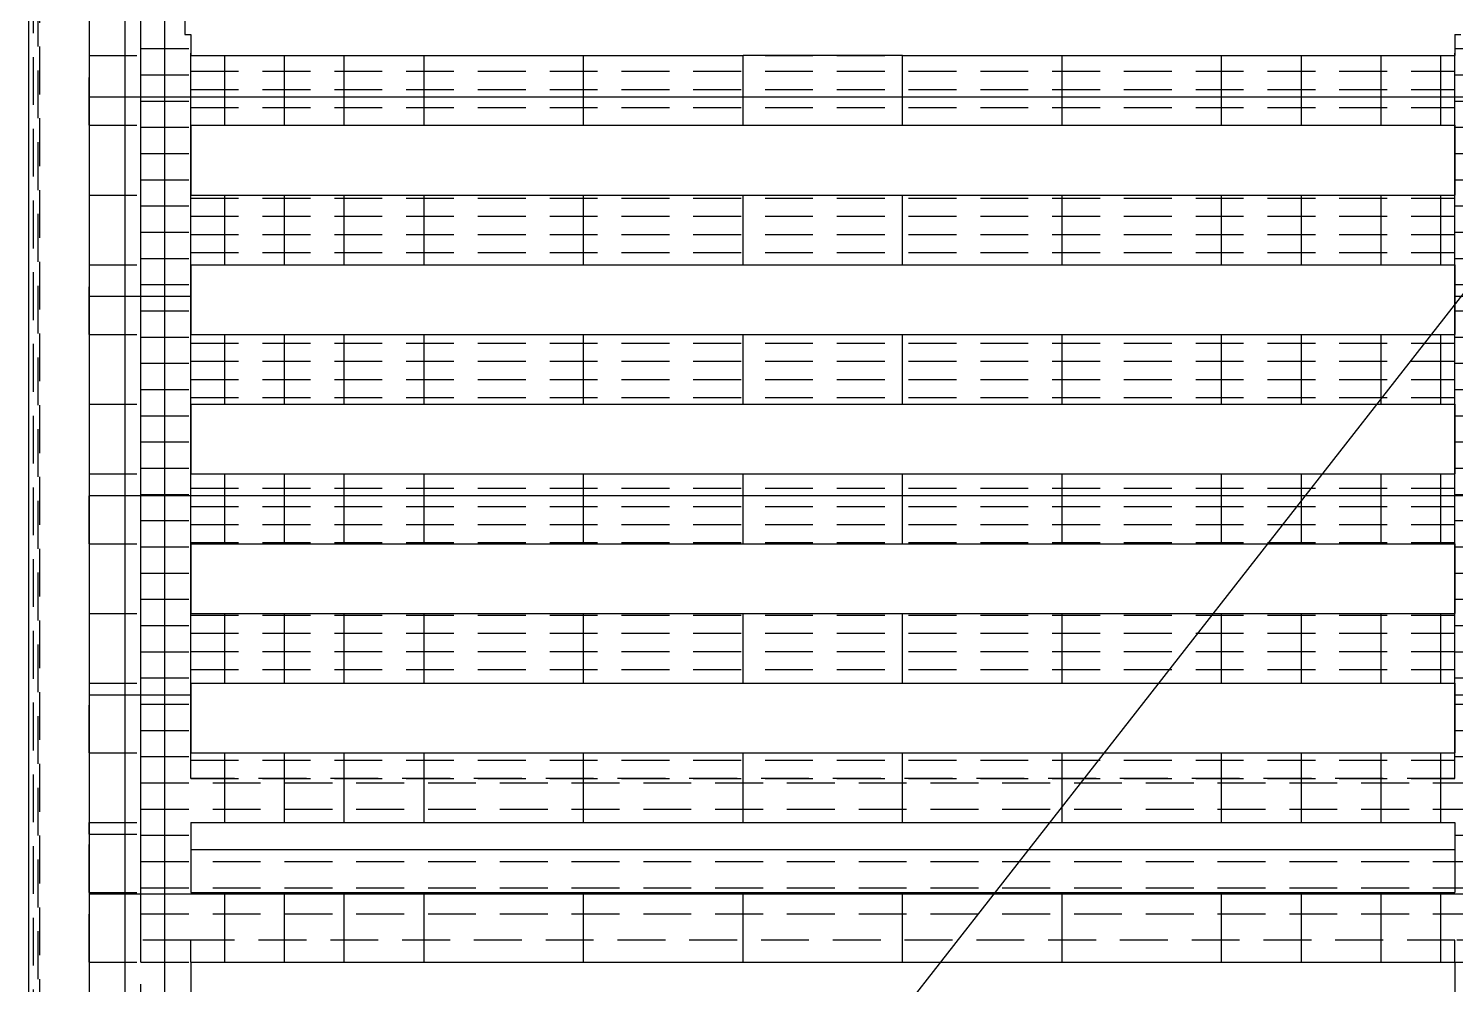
# Model space of a CAD drawing. Header units: millimetres. Extents: x 5 to 601, y 5 to 415.
# Drawn here: x 65.9 to 137.5, y 243.9 to 291.8 of the extents above; entities that cross this region are included whole.
import ezdxf

# ---------------------------------------------------------------- set-up
doc = ezdxf.new("R2010")
doc.units = ezdxf.units.MM
doc.linetypes.add('HIDDEN', pattern=[3.6, 2.4, -1.2])
for name, color, linetype in [('DIM', 3, 'CONTINUOUS'), ('HIDDEN', 8, 'HIDDEN'), ('VISIBLE', 7, 'CONTINUOUS')]:
    doc.layers.add(name, color=color, linetype=linetype)

msp = doc.modelspace()

# ---------------------------------------------------------------- linework, layer by layer
at = {"layer": 'DIM'}
msp.add_line((107.599984, 239.773032), (169.815296, 319.405), dxfattribs=at)
at = {"layer": 'HIDDEN'}
for p, q in [((66.141, 301.205), (66.141, 218.605)), ((66.379, 300.531), (66.379, 219.279)), ((66.482813, 223.731), (66.482813, 299.97791)), ((71.553, 290.481), (71.553, 293.981)), ((71.553, 290.829), (71.553, 292.145)), ((73.753, 292.145), (73.753, 291.531)), ((74.053, 291.531), (74.053, 290.829)), ((137.453, 291.531), (137.453, 290.829)), ((71.553, 289.513), (71.553, 290.829)), ((71.553, 290.829), (74.053, 290.829)), ((74.053, 290.829), (74.053, 290.605)), ((74.053, 290.481), (74.053, 290.605)), ((74.053, 290.605), (74.053, 290.481)), ((137.453, 290.829), (137.453, 290.605)), ((137.453, 290.829), (139.953, 290.829)), ((137.453, 290.481), (137.453, 290.605)), ((137.453, 290.605), (137.453, 290.481)), ((68.953, 290.481), (68.953, 286.981)), ((68.953, 286.981), (68.953, 290.481)), ((68.953, 290.481), (71.553, 290.481)), ((71.553, 286.981), (71.553, 290.481)), ((74.053, 290.481), (137.453, 290.481)), ((74.053, 289.695), (74.053, 290.481)), ((74.053, 289.513), (74.053, 290.481)), ((137.453, 289.513), (137.453, 290.481)), ((137.453, 289.695), (137.453, 290.481)), ((71.553, 288.197), (71.553, 289.513)), ((71.553, 289.513), (74.053, 289.513)), ((74.053, 289.695), (137.453, 289.695)), ((74.053, 288.785), (74.053, 289.695)), ((74.053, 288.197), (74.053, 289.513)), ((137.453, 288.785), (137.453, 289.695)), ((137.453, 289.513), (139.953, 289.513)), ((137.453, 288.197), (137.453, 289.513)), ((74.053, 287.875), (74.053, 288.785)), ((74.053, 288.785), (137.453, 288.785)), ((137.453, 287.875), (137.453, 288.785)), ((71.553, 286.881), (71.553, 288.197)), ((71.553, 288.197), (74.053, 288.197)), ((74.053, 286.981), (74.053, 288.197)), ((74.053, 286.981), (74.053, 287.875)), ((74.053, 287.875), (137.453, 287.875)), ((137.453, 288.197), (139.953, 288.197)), ((137.453, 286.981), (137.453, 288.197)), ((137.453, 286.981), (137.453, 287.875)), ((68.953, 286.981), (71.553, 286.981)), ((71.553, 283.481), (71.553, 286.981)), ((74.053, 286.965), (74.053, 286.981)), ((74.053, 286.981), (137.453, 286.981)), ((74.053, 286.981), (74.053, 286.881)), ((137.453, 286.965), (137.453, 286.981)), ((137.453, 286.981), (137.453, 286.881)), ((71.553, 285.565), (71.553, 286.881)), ((71.553, 286.881), (74.053, 286.881)), ((74.053, 286.055), (74.053, 286.965)), ((74.053, 286.881), (74.053, 285.565)), ((137.453, 286.055), (137.453, 286.965)), ((137.453, 286.881), (139.953, 286.881)), ((137.453, 286.881), (137.453, 285.565)), ((71.553, 284.249), (71.553, 285.565)), ((71.553, 285.565), (74.053, 285.565)), ((74.053, 285.145), (74.053, 286.055)), ((74.053, 285.565), (74.053, 284.249)), ((137.453, 285.145), (137.453, 286.055)), ((137.453, 285.565), (139.953, 285.565)), ((137.453, 285.565), (137.453, 284.249)), ((74.053, 284.235), (74.053, 285.145)), ((137.453, 284.235), (137.453, 285.145)), ((71.553, 282.933), (71.553, 284.249)), ((71.553, 284.249), (74.053, 284.249)), ((74.053, 284.249), (74.053, 283.481)), ((74.053, 283.481), (74.053, 284.235)), ((137.453, 284.249), (139.953, 284.249)), ((137.453, 284.249), (137.453, 283.481)), ((137.453, 283.481), (137.453, 284.235)), ((68.953, 283.481), (71.553, 283.481)), ((71.553, 279.981), (71.553, 283.481)), ((74.053, 283.481), (137.453, 283.481)), ((74.053, 283.325), (74.053, 283.481)), ((74.053, 282.933), (74.053, 283.481)), ((137.453, 282.933), (137.453, 283.481)), ((137.453, 283.325), (137.453, 283.481)), ((71.553, 281.617), (71.553, 282.933)), ((71.553, 282.933), (74.053, 282.933)), ((74.053, 283.325), (137.453, 283.325)), ((74.053, 282.415), (74.053, 283.325)), ((74.053, 281.617), (74.053, 282.933)), ((137.453, 282.415), (137.453, 283.325)), ((137.453, 282.933), (139.953, 282.933)), ((137.453, 281.617), (137.453, 282.933)), ((74.053, 281.505), (74.053, 282.415)), ((74.053, 282.415), (137.453, 282.415)), ((137.453, 281.505), (137.453, 282.415)), ((71.553, 280.301), (71.553, 281.617)), ((71.553, 281.617), (74.053, 281.617)), ((74.053, 280.301), (74.053, 281.617)), ((74.053, 280.595), (74.053, 281.505)), ((74.053, 281.505), (137.453, 281.505)), ((137.453, 281.617), (139.953, 281.617)), ((137.453, 280.301), (137.453, 281.617)), ((137.453, 280.595), (137.453, 281.505)), ((74.053, 279.981), (74.053, 280.595)), ((74.053, 280.595), (137.453, 280.595)), ((137.453, 279.981), (137.453, 280.595)), ((68.953, 279.981), (68.953, 276.481)), ((68.953, 276.481), (68.953, 279.981)), ((68.953, 279.981), (71.553, 279.981)), ((71.553, 278.985), (71.553, 280.301)), ((71.553, 280.301), (74.053, 280.301)), ((71.553, 276.481), (71.553, 279.981)), ((74.053, 279.981), (74.053, 280.301)), ((74.053, 279.685), (74.053, 279.981)), ((74.053, 279.981), (137.453, 279.981)), ((74.053, 279.981), (74.053, 278.985)), ((137.453, 280.301), (139.953, 280.301)), ((137.453, 279.981), (137.453, 280.301)), ((137.453, 279.685), (137.453, 279.981)), ((137.453, 279.981), (137.453, 278.985)), ((74.053, 278.775), (74.053, 279.685)), ((137.453, 278.775), (137.453, 279.685)), ((71.553, 277.669), (71.553, 278.985)), ((71.553, 278.985), (74.053, 278.985)), ((74.053, 278.985), (74.053, 277.669)), ((74.053, 277.865), (74.053, 278.775)), ((137.453, 278.985), (139.953, 278.985)), ((137.453, 278.985), (137.453, 277.669)), ((137.453, 277.865), (137.453, 278.775)), ((74.053, 276.955), (74.053, 277.865)), ((137.453, 276.955), (137.453, 277.865)), ((71.553, 276.353), (71.553, 277.669)), ((71.553, 277.669), (74.053, 277.669)), ((74.053, 277.669), (74.053, 276.481)), ((137.453, 277.669), (139.953, 277.669)), ((137.453, 277.669), (137.453, 276.481)), ((68.953, 276.481), (71.553, 276.481)), ((71.553, 272.981), (71.553, 276.481)), ((71.553, 275.037), (71.553, 276.353)), ((71.553, 276.353), (74.053, 276.353)), ((74.053, 276.481), (74.053, 276.955)), ((74.053, 276.481), (137.453, 276.481)), ((74.053, 276.045), (74.053, 276.481)), ((74.053, 276.353), (74.053, 276.481)), ((74.053, 275.037), (74.053, 276.353)), ((137.453, 276.481), (137.453, 276.955)), ((137.453, 276.353), (137.453, 276.481)), ((137.453, 276.045), (137.453, 276.481)), ((137.453, 276.353), (139.953, 276.353)), ((137.453, 275.037), (137.453, 276.353)), ((74.053, 276.045), (137.453, 276.045)), ((74.053, 275.135), (74.053, 276.045)), ((137.453, 275.135), (137.453, 276.045)), ((71.553, 273.721), (71.553, 275.037)), ((71.553, 275.037), (74.053, 275.037)), ((74.053, 274.225), (74.053, 275.135)), ((74.053, 275.135), (137.453, 275.135)), ((74.053, 273.721), (74.053, 275.037)), ((137.453, 274.225), (137.453, 275.135)), ((137.453, 275.037), (139.953, 275.037)), ((137.453, 273.721), (137.453, 275.037)), ((74.053, 273.315), (74.053, 274.225)), ((74.053, 274.225), (137.453, 274.225)), ((137.453, 273.315), (137.453, 274.225)), ((71.553, 272.405), (71.553, 273.721)), ((71.553, 273.721), (74.053, 273.721)), ((74.053, 272.981), (74.053, 273.721)), ((137.453, 273.721), (139.953, 273.721)), ((137.453, 272.981), (137.453, 273.721)), ((68.953, 272.981), (71.553, 272.981)), ((71.553, 269.481), (71.553, 272.981)), ((74.053, 272.981), (74.053, 273.315)), ((74.053, 273.315), (137.453, 273.315)), ((74.053, 272.405), (74.053, 272.981)), ((74.053, 272.981), (137.453, 272.981)), ((74.053, 272.981), (74.053, 272.405)), ((137.453, 272.981), (137.453, 273.315)), ((137.453, 272.405), (137.453, 272.981)), ((137.453, 272.981), (137.453, 272.405)), ((71.553, 271.089), (71.553, 272.405)), ((71.553, 272.405), (74.053, 272.405)), ((74.053, 271.495), (74.053, 272.405)), ((74.053, 272.405), (74.053, 271.089)), ((137.453, 271.495), (137.453, 272.405)), ((137.453, 272.405), (139.953, 272.405)), ((137.453, 272.405), (137.453, 271.089)), ((74.053, 270.585), (74.053, 271.495)), ((137.453, 270.585), (137.453, 271.495)), ((71.553, 269.773), (71.553, 271.089)), ((71.553, 271.089), (74.053, 271.089)), ((74.053, 271.089), (74.053, 269.773)), ((74.053, 269.675), (74.053, 270.585)), ((137.453, 271.089), (139.953, 271.089)), ((137.453, 271.089), (137.453, 269.773)), ((137.453, 269.675), (137.453, 270.585)), ((68.953, 269.481), (68.953, 265.981)), ((68.953, 265.981), (68.953, 269.481)), ((68.953, 269.481), (71.553, 269.481)), ((71.553, 268.457), (71.553, 269.773)), ((71.553, 269.773), (74.053, 269.773)), ((71.553, 265.981), (71.553, 269.481)), ((74.053, 269.773), (74.053, 269.481)), ((74.053, 269.481), (74.053, 269.675)), ((74.053, 269.481), (137.453, 269.481)), ((74.053, 268.765), (74.053, 269.481)), ((74.053, 268.457), (74.053, 269.481)), ((137.453, 269.773), (139.953, 269.773)), ((137.453, 269.773), (137.453, 269.481)), ((137.453, 269.481), (137.453, 269.675)), ((137.453, 268.457), (137.453, 269.481)), ((137.453, 268.765), (137.453, 269.481)), ((71.553, 267.141), (71.553, 268.457)), ((71.553, 268.457), (74.053, 268.457)), ((74.053, 268.765), (137.453, 268.765)), ((74.053, 267.855), (74.053, 268.765)), ((74.053, 267.141), (74.053, 268.457)), ((137.453, 267.855), (137.453, 268.765)), ((137.453, 268.457), (139.953, 268.457)), ((137.453, 267.141), (137.453, 268.457)), ((74.053, 266.945), (74.053, 267.855)), ((74.053, 267.855), (137.453, 267.855)), ((137.453, 266.945), (137.453, 267.855)), ((71.553, 265.825), (71.553, 267.141)), ((71.553, 267.141), (74.053, 267.141)), ((74.053, 265.981), (74.053, 267.141)), ((74.053, 266.035), (74.053, 266.945)), ((74.053, 266.945), (137.453, 266.945)), ((137.453, 267.141), (139.953, 267.141)), ((137.453, 265.981), (137.453, 267.141)), ((137.453, 266.035), (137.453, 266.945)), ((68.953, 265.981), (71.553, 265.981)), ((71.553, 262.481), (71.553, 265.981)), ((71.553, 264.509), (71.553, 265.825)), ((71.553, 265.825), (74.053, 265.825)), ((74.053, 265.981), (74.053, 266.035)), ((74.053, 266.035), (137.453, 266.035)), ((74.053, 265.125), (74.053, 265.981)), ((74.053, 265.981), (137.453, 265.981)), ((74.053, 265.981), (74.053, 265.825)), ((74.053, 265.825), (74.053, 264.509)), ((137.453, 265.981), (137.453, 266.035)), ((137.453, 265.125), (137.453, 265.981)), ((137.453, 265.981), (137.453, 265.825)), ((137.453, 265.825), (139.953, 265.825)), ((137.453, 265.825), (137.453, 264.509)), ((74.053, 264.215), (74.053, 265.125)), ((137.453, 264.215), (137.453, 265.125)), ((71.553, 263.193), (71.553, 264.509)), ((71.553, 264.509), (74.053, 264.509)), ((74.053, 264.509), (74.053, 263.193)), ((74.053, 263.305), (74.053, 264.215)), ((137.453, 264.509), (139.953, 264.509)), ((137.453, 264.509), (137.453, 263.193)), ((137.453, 263.305), (137.453, 264.215)), ((71.553, 261.877), (71.553, 263.193)), ((71.553, 263.193), (74.053, 263.193)), ((74.053, 262.481), (74.053, 263.305)), ((74.053, 263.193), (74.053, 262.481)), ((137.453, 262.481), (137.453, 263.305)), ((137.453, 263.193), (139.953, 263.193)), ((137.453, 263.193), (137.453, 262.481)), ((68.953, 262.481), (71.553, 262.481)), ((71.553, 258.981), (71.553, 262.481)), ((74.053, 262.481), (137.453, 262.481)), ((74.053, 262.395), (74.053, 262.481)), ((74.053, 261.877), (74.053, 262.481)), ((74.053, 262.395), (137.453, 262.395)), ((74.053, 261.485), (74.053, 262.395)), ((137.453, 261.877), (137.453, 262.481)), ((137.453, 262.395), (137.453, 262.481)), ((137.453, 261.485), (137.453, 262.395)), ((71.553, 260.561), (71.553, 261.877)), ((71.553, 261.877), (74.053, 261.877)), ((74.053, 260.561), (74.053, 261.877)), ((74.053, 260.575), (74.053, 261.485)), ((74.053, 261.485), (137.453, 261.485)), ((137.453, 261.877), (139.953, 261.877)), ((137.453, 260.561), (137.453, 261.877)), ((137.453, 260.575), (137.453, 261.485)), ((71.553, 259.245), (71.553, 260.561)), ((71.553, 260.561), (74.053, 260.561)), ((74.053, 259.665), (74.053, 260.575)), ((74.053, 260.575), (137.453, 260.575)), ((74.053, 259.245), (74.053, 260.561)), ((137.453, 259.665), (137.453, 260.575)), ((137.453, 260.561), (139.953, 260.561)), ((137.453, 259.245), (137.453, 260.561)), ((71.553, 257.929), (71.553, 259.245)), ((71.553, 259.245), (74.053, 259.245)), ((74.053, 258.981), (74.053, 259.665)), ((74.053, 259.665), (137.453, 259.665)), ((74.053, 258.981), (74.053, 259.245)), ((137.453, 258.981), (137.453, 259.665)), ((137.453, 259.245), (139.953, 259.245)), ((137.453, 258.981), (137.453, 259.245)), ((68.953, 258.981), (68.953, 255.481)), ((68.953, 255.481), (68.953, 258.981)), ((68.953, 258.981), (71.553, 258.981)), ((71.553, 255.481), (71.553, 258.981)), ((74.053, 258.755), (74.053, 258.981)), ((74.053, 258.981), (137.453, 258.981)), ((74.053, 258.981), (74.053, 257.929)), ((74.053, 257.845), (74.053, 258.755)), ((137.453, 258.755), (137.453, 258.981)), ((137.453, 258.981), (137.453, 257.929)), ((137.453, 257.845), (137.453, 258.755)), ((71.553, 256.613), (71.553, 257.929)), ((71.553, 257.929), (74.053, 257.929)), ((74.053, 257.929), (74.053, 256.613)), ((74.053, 256.935), (74.053, 257.845)), ((137.453, 257.929), (139.953, 257.929)), ((137.453, 257.929), (137.453, 256.613)), ((137.453, 256.935), (137.453, 257.845)), ((74.053, 256.025), (74.053, 256.935)), ((137.453, 256.025), (137.453, 256.935)), ((71.553, 255.297), (71.553, 256.613)), ((71.553, 256.613), (74.053, 256.613)), ((74.053, 256.613), (74.053, 255.481)), ((137.453, 256.613), (139.953, 256.613)), ((137.453, 256.613), (137.453, 255.481)), ((74.053, 255.481), (74.053, 256.025)), ((137.453, 255.481), (137.453, 256.025)), ((68.953, 255.481), (71.553, 255.481)), ((71.553, 251.981), (71.553, 255.481)), ((71.553, 253.981), (71.553, 255.297)), ((71.553, 255.297), (74.053, 255.297)), ((74.053, 255.481), (137.453, 255.481)), ((74.053, 255.115), (74.053, 255.481)), ((74.053, 255.297), (74.053, 255.481)), ((74.053, 254.205), (74.053, 255.297)), ((74.053, 255.115), (137.453, 255.115)), ((74.053, 254.205), (74.053, 255.115)), ((137.453, 255.297), (137.453, 255.481)), ((137.453, 255.115), (137.453, 255.481)), ((137.453, 255.297), (139.953, 255.297)), ((137.453, 254.205), (137.453, 255.297)), ((137.453, 254.205), (137.453, 255.115)), ((137.453, 254.205), (74.053, 254.205)), ((74.053, 254.205), (137.453, 254.205)), ((71.553, 252.665), (71.553, 253.981)), ((71.553, 253.981), (139.953, 253.981)), ((71.553, 251.349), (71.553, 252.665)), ((71.553, 252.665), (139.953, 252.665)), ((68.953, 251.981), (68.953, 251.405)), ((68.953, 251.405), (68.953, 251.981)), ((68.953, 251.981), (71.553, 251.981)), ((71.553, 251.405), (71.553, 251.981)), ((74.053, 251.981), (74.053, 251.349)), ((74.053, 251.981), (137.453, 251.981)), ((137.453, 251.981), (137.453, 251.349)), ((68.953, 251.405), (68.953, 248.481)), ((68.953, 248.481), (68.953, 251.405)), ((68.953, 251.405), (71.553, 251.405)), ((71.553, 248.481), (71.553, 251.405)), ((71.553, 250.033), (71.553, 251.349)), ((71.553, 251.349), (74.053, 251.349)), ((74.053, 251.349), (74.053, 250.621766)), ((137.453, 251.349), (137.453, 250.621766)), ((137.453, 251.349), (139.953, 251.349)), ((74.053, 250.621766), (74.053, 248.481)), ((137.453, 250.621766), (137.453, 248.481)), ((71.553, 248.717), (71.553, 250.033)), ((71.553, 250.033), (139.953, 250.033)), ((68.953, 248.481), (68.953, 244.981)), ((68.953, 244.981), (68.953, 248.481)), ((68.953, 248.481), (71.553, 248.481)), ((71.553, 247.401), (71.553, 248.717)), ((71.553, 248.717), (139.953, 248.717)), ((71.553, 246.086689), (71.553, 248.481)), ((74.053, 248.481), (85.753, 248.481)), ((93.753, 248.481), (117.753, 248.481)), ((125.753, 248.481), (137.453, 248.481)), ((71.553, 246.086689), (71.553, 247.401)), ((71.553, 247.401), (139.953, 247.401)), ((71.553, 244.981), (71.553, 246.086689)), ((74.053, 246.086689), (71.553, 246.086689)), ((74.053, 244.981), (74.053, 246.086689)), ((137.453, 246.086689), (74.053, 246.086689)), ((137.453, 244.981), (137.453, 246.086689)), ((139.953, 246.086689), (137.453, 246.086689)), ((68.953, 244.981), (71.553, 244.981)), ((71.553, 241.481), (71.553, 244.981)), ((71.553, 244.981), (74.053, 244.981)), ((74.053, 244.981), (137.453, 244.981)), ((74.053, 244.981), (137.453, 244.981)), ((137.453, 244.981), (139.953, 244.981))]:
    msp.add_line(p, q, dxfattribs=at)
at = {"layer": 'VISIBLE'}
for p, q in [((65.915, 301.405), (65.915, 218.405)), ((70.753, 288.405), (70.753, 294.405)), ((72.753, 288.405), (72.753, 294.405)), ((73.753, 294.405), (73.753, 291.531)), ((68.953, 293.981), (68.953, 290.481)), ((73.753, 291.531), (74.053, 291.531)), ((74.053, 291.531), (74.053, 290.481)), ((137.453, 291.531), (137.753, 291.531)), ((137.453, 291.531), (137.453, 290.481)), ((68.953, 290.481), (68.953, 288.405)), ((74.053, 290.481), (75.753, 290.481)), ((75.753, 288.405), (75.753, 290.481)), ((75.753, 290.481), (78.753, 290.481)), ((78.753, 288.405), (78.753, 290.481)), ((78.753, 290.481), (81.753, 290.481)), ((81.753, 290.481), (85.753, 290.481)), ((81.753, 288.405), (81.753, 290.481)), ((85.753, 290.481), (93.753, 290.481)), ((85.753, 288.405), (85.753, 290.481)), ((93.753, 290.481), (101.753, 290.481)), ((93.753, 288.405), (93.753, 290.481)), ((109.753, 290.481), (101.753, 290.481)), ((101.753, 288.405), (101.753, 290.481)), ((109.753, 290.481), (117.753, 290.481)), ((109.753, 288.405), (109.753, 290.481)), ((117.753, 290.481), (125.753, 290.481)), ((117.753, 288.405), (117.753, 290.481)), ((125.753, 290.481), (129.753, 290.481)), ((125.753, 288.405), (125.753, 290.481)), ((129.753, 290.481), (133.753, 290.481)), ((129.753, 288.405), (129.753, 290.481)), ((133.753, 290.481), (136.753, 290.481)), ((133.753, 288.405), (133.753, 290.481)), ((136.753, 290.481), (137.453, 290.481)), ((136.753, 288.405), (136.753, 290.481)), ((68.953, 288.405), (68.953, 286.981)), ((68.953, 288.405), (70.753, 288.405)), ((70.753, 278.405), (70.753, 288.405)), ((70.753, 288.405), (72.753, 288.405)), ((72.753, 278.405), (72.753, 288.405)), ((72.753, 288.405), (75.753, 288.405)), ((75.753, 286.981), (75.753, 288.405)), ((75.753, 288.405), (78.753, 288.405)), ((78.753, 286.981), (78.753, 288.405)), ((78.753, 288.405), (81.753, 288.405)), ((81.753, 288.405), (85.753, 288.405)), ((81.753, 286.981), (81.753, 288.405)), ((85.753, 288.405), (93.753, 288.405)), ((85.753, 286.981), (85.753, 288.405)), ((93.753, 288.405), (101.753, 288.405)), ((93.753, 286.981), (93.753, 288.405)), ((101.753, 288.405), (109.753, 288.405)), ((101.753, 286.981), (101.753, 288.405)), ((109.753, 288.405), (117.753, 288.405)), ((109.753, 286.981), (109.753, 288.405)), ((117.753, 288.405), (125.753, 288.405)), ((117.753, 286.981), (117.753, 288.405)), ((125.753, 288.405), (129.753, 288.405)), ((125.753, 286.981), (125.753, 288.405)), ((129.753, 288.405), (133.753, 288.405)), ((129.753, 286.981), (129.753, 288.405)), ((133.753, 288.405), (136.753, 288.405)), ((133.753, 286.981), (133.753, 288.405)), ((136.753, 288.405), (139.753, 288.405)), ((136.753, 286.981), (136.753, 288.405)), ((68.953, 286.981), (68.953, 283.481)), ((74.053, 286.981), (74.053, 283.481)), ((74.053, 286.981), (75.753, 286.981)), ((75.753, 286.981), (78.753, 286.981)), ((78.753, 286.981), (81.753, 286.981)), ((81.753, 286.981), (85.753, 286.981)), ((85.753, 286.981), (93.753, 286.981)), ((93.753, 286.981), (101.753, 286.981)), ((101.753, 286.981), (109.753, 286.981)), ((109.753, 286.981), (117.753, 286.981)), ((117.753, 286.981), (125.753, 286.981)), ((125.753, 286.981), (129.753, 286.981)), ((129.753, 286.981), (133.753, 286.981)), ((133.753, 286.981), (136.753, 286.981)), ((136.753, 286.981), (137.453, 286.981)), ((137.453, 286.981), (137.453, 283.481)), ((68.953, 283.481), (68.953, 279.981)), ((74.053, 283.481), (75.753, 283.481)), ((75.753, 279.981), (75.753, 283.481)), ((75.753, 283.481), (78.753, 283.481)), ((78.753, 279.981), (78.753, 283.481)), ((78.753, 283.481), (81.753, 283.481)), ((81.753, 283.481), (85.753, 283.481)), ((81.753, 279.981), (81.753, 283.481)), ((85.753, 283.481), (93.753, 283.481)), ((85.753, 279.981), (85.753, 283.481)), ((93.753, 283.481), (101.753, 283.481)), ((93.753, 279.981), (93.753, 283.481)), ((101.753, 283.481), (109.753, 283.481)), ((101.753, 279.981), (101.753, 283.481)), ((109.753, 283.481), (117.753, 283.481)), ((109.753, 279.981), (109.753, 283.481)), ((117.753, 283.481), (125.753, 283.481)), ((117.753, 279.981), (117.753, 283.481)), ((125.753, 283.481), (129.753, 283.481)), ((125.753, 279.981), (125.753, 283.481)), ((129.753, 283.481), (133.753, 283.481)), ((129.753, 279.981), (129.753, 283.481)), ((133.753, 283.481), (136.753, 283.481)), ((133.753, 279.981), (133.753, 283.481)), ((136.753, 283.481), (137.453, 283.481)), ((136.753, 279.981), (136.753, 283.481)), ((68.953, 279.981), (68.953, 278.405)), ((74.053, 279.981), (74.053, 278.405)), ((74.053, 279.981), (75.753, 279.981)), ((75.753, 279.981), (78.753, 279.981)), ((78.753, 279.981), (81.753, 279.981)), ((81.753, 279.981), (85.753, 279.981)), ((85.753, 279.981), (93.753, 279.981)), ((93.753, 279.981), (101.753, 279.981)), ((101.753, 279.981), (109.753, 279.981)), ((109.753, 279.981), (117.753, 279.981)), ((117.753, 279.981), (125.753, 279.981)), ((125.753, 279.981), (129.753, 279.981)), ((129.753, 279.981), (133.753, 279.981)), ((133.753, 279.981), (136.753, 279.981)), ((136.753, 279.981), (137.453, 279.981)), ((137.453, 279.981), (137.453, 278.405)), ((68.953, 278.405), (68.953, 276.481)), ((68.953, 278.405), (70.753, 278.405)), ((70.753, 268.405), (70.753, 278.405)), ((70.753, 278.405), (72.753, 278.405)), ((72.753, 268.405), (72.753, 278.405)), ((72.753, 278.405), (74.053, 278.405)), ((74.053, 278.405), (74.053, 276.481)), ((137.453, 278.405), (139.753, 278.405)), ((137.453, 278.405), (137.453, 276.481)), ((68.953, 276.481), (68.953, 272.981)), ((74.053, 276.481), (75.753, 276.481)), ((75.753, 272.981), (75.753, 276.481)), ((75.753, 276.481), (78.753, 276.481)), ((78.753, 272.981), (78.753, 276.481)), ((78.753, 276.481), (81.753, 276.481)), ((81.753, 276.481), (85.753, 276.481)), ((81.753, 272.981), (81.753, 276.481)), ((85.753, 276.481), (93.753, 276.481)), ((85.753, 272.981), (85.753, 276.481)), ((93.753, 276.481), (101.753, 276.481)), ((93.753, 272.981), (93.753, 276.481)), ((101.753, 276.481), (109.753, 276.481)), ((101.753, 272.981), (101.753, 276.481)), ((109.753, 276.481), (117.753, 276.481)), ((109.753, 272.981), (109.753, 276.481)), ((117.753, 276.481), (125.753, 276.481)), ((117.753, 272.981), (117.753, 276.481)), ((125.753, 276.481), (129.753, 276.481)), ((125.753, 272.981), (125.753, 276.481)), ((129.753, 276.481), (133.753, 276.481)), ((129.753, 272.981), (129.753, 276.481)), ((133.753, 276.481), (136.753, 276.481)), ((133.753, 272.981), (133.753, 276.481)), ((136.753, 276.481), (137.453, 276.481)), ((136.753, 272.981), (136.753, 276.481)), ((68.953, 272.981), (68.953, 269.481)), ((74.053, 272.981), (74.053, 269.481)), ((74.053, 272.981), (75.753, 272.981)), ((75.753, 272.981), (78.753, 272.981)), ((78.753, 272.981), (81.753, 272.981)), ((81.753, 272.981), (85.753, 272.981)), ((85.753, 272.981), (93.753, 272.981)), ((93.753, 272.981), (101.753, 272.981)), ((101.753, 272.981), (109.753, 272.981)), ((109.753, 272.981), (117.753, 272.981)), ((117.753, 272.981), (125.753, 272.981)), ((125.753, 272.981), (129.753, 272.981)), ((129.753, 272.981), (133.753, 272.981)), ((133.753, 272.981), (136.753, 272.981)), ((136.753, 272.981), (137.453, 272.981)), ((137.453, 272.981), (137.453, 269.481)), ((68.953, 269.481), (68.953, 268.405)), ((74.053, 269.481), (75.753, 269.481)), ((75.753, 268.405), (75.753, 269.481)), ((75.753, 269.481), (78.753, 269.481)), ((78.753, 268.405), (78.753, 269.481)), ((78.753, 269.481), (81.753, 269.481)), ((81.753, 269.481), (85.753, 269.481)), ((81.753, 268.405), (81.753, 269.481)), ((85.753, 269.481), (93.753, 269.481)), ((85.753, 268.405), (85.753, 269.481)), ((93.753, 269.481), (101.753, 269.481)), ((93.753, 268.405), (93.753, 269.481)), ((101.753, 269.481), (109.753, 269.481)), ((101.753, 268.405), (101.753, 269.481)), ((109.753, 269.481), (117.753, 269.481)), ((109.753, 268.405), (109.753, 269.481)), ((117.753, 269.481), (125.753, 269.481)), ((117.753, 268.405), (117.753, 269.481)), ((125.753, 269.481), (129.753, 269.481)), ((125.753, 268.405), (125.753, 269.481)), ((129.753, 269.481), (133.753, 269.481)), ((129.753, 268.405), (129.753, 269.481)), ((133.753, 269.481), (136.753, 269.481)), ((133.753, 268.405), (133.753, 269.481)), ((136.753, 269.481), (137.453, 269.481)), ((136.753, 268.405), (136.753, 269.481)), ((68.953, 268.405), (68.953, 265.981)), ((68.953, 268.405), (70.753, 268.405)), ((70.753, 258.405), (70.753, 268.405)), ((70.753, 268.405), (72.753, 268.405)), ((72.753, 258.405), (72.753, 268.405)), ((72.753, 268.405), (75.753, 268.405)), ((75.753, 265.981), (75.753, 268.405)), ((75.753, 268.405), (78.753, 268.405)), ((78.753, 265.981), (78.753, 268.405)), ((78.753, 268.405), (81.753, 268.405)), ((81.753, 268.405), (85.753, 268.405)), ((81.753, 265.981), (81.753, 268.405)), ((85.753, 268.405), (93.753, 268.405)), ((85.753, 265.981), (85.753, 268.405)), ((93.753, 268.405), (101.753, 268.405)), ((93.753, 265.981), (93.753, 268.405)), ((101.753, 268.405), (109.753, 268.405)), ((101.753, 265.981), (101.753, 268.405)), ((109.753, 268.405), (117.753, 268.405)), ((109.753, 265.981), (109.753, 268.405)), ((117.753, 268.405), (125.753, 268.405)), ((117.753, 265.981), (117.753, 268.405)), ((125.753, 268.405), (129.753, 268.405)), ((125.753, 265.981), (125.753, 268.405)), ((129.753, 268.405), (133.753, 268.405)), ((129.753, 265.981), (129.753, 268.405)), ((133.753, 268.405), (136.753, 268.405)), ((133.753, 265.981), (133.753, 268.405)), ((136.753, 268.405), (139.753, 268.405)), ((136.753, 265.981), (136.753, 268.405)), ((68.953, 265.981), (68.953, 262.481)), ((74.053, 265.981), (74.053, 262.481)), ((74.053, 265.981), (75.753, 265.981)), ((75.753, 265.981), (78.753, 265.981)), ((78.753, 265.981), (81.753, 265.981)), ((81.753, 265.981), (85.753, 265.981)), ((85.753, 265.981), (93.753, 265.981)), ((93.753, 265.981), (101.753, 265.981)), ((101.753, 265.981), (109.753, 265.981)), ((109.753, 265.981), (117.753, 265.981)), ((117.753, 265.981), (125.753, 265.981)), ((125.753, 265.981), (129.753, 265.981)), ((129.753, 265.981), (133.753, 265.981)), ((133.753, 265.981), (136.753, 265.981)), ((136.753, 265.981), (137.453, 265.981)), ((137.453, 265.981), (137.453, 262.481)), ((68.953, 262.481), (68.953, 258.981)), ((74.053, 262.481), (75.753, 262.481)), ((75.753, 258.981), (75.753, 262.481)), ((75.753, 262.481), (78.753, 262.481)), ((78.753, 258.981), (78.753, 262.481)), ((78.753, 262.481), (81.753, 262.481)), ((81.753, 262.481), (85.753, 262.481)), ((81.753, 258.981), (81.753, 262.481)), ((85.753, 262.481), (93.753, 262.481)), ((85.753, 258.981), (85.753, 262.481)), ((93.753, 262.481), (101.753, 262.481)), ((93.753, 258.981), (93.753, 262.481)), ((101.753, 262.481), (109.753, 262.481)), ((101.753, 258.981), (101.753, 262.481)), ((109.753, 262.481), (117.753, 262.481)), ((109.753, 258.981), (109.753, 262.481)), ((117.753, 262.481), (125.753, 262.481)), ((117.753, 258.981), (117.753, 262.481)), ((125.753, 262.481), (129.753, 262.481)), ((125.753, 258.981), (125.753, 262.481)), ((129.753, 262.481), (133.753, 262.481)), ((129.753, 258.981), (129.753, 262.481)), ((133.753, 262.481), (136.753, 262.481)), ((133.753, 258.981), (133.753, 262.481)), ((136.753, 262.481), (137.453, 262.481)), ((136.753, 258.981), (136.753, 262.481)), ((68.953, 258.981), (68.953, 258.405)), ((68.953, 258.405), (68.953, 255.481)), ((68.953, 258.405), (70.753, 258.405)), ((70.753, 248.405), (70.753, 258.405)), ((70.753, 258.405), (72.753, 258.405)), ((72.753, 248.405), (72.753, 258.405)), ((72.753, 258.405), (74.053, 258.405)), ((74.053, 258.981), (74.053, 258.405)), ((74.053, 258.981), (75.753, 258.981)), ((74.053, 258.405), (74.053, 255.481)), ((75.753, 258.981), (78.753, 258.981)), ((78.753, 258.981), (81.753, 258.981)), ((81.753, 258.981), (85.753, 258.981)), ((85.753, 258.981), (93.753, 258.981)), ((93.753, 258.981), (101.753, 258.981)), ((101.753, 258.981), (109.753, 258.981)), ((109.753, 258.981), (117.753, 258.981)), ((117.753, 258.981), (125.753, 258.981)), ((125.753, 258.981), (129.753, 258.981)), ((129.753, 258.981), (133.753, 258.981)), ((133.753, 258.981), (136.753, 258.981)), ((136.753, 258.981), (137.453, 258.981)), ((137.453, 258.981), (137.453, 258.405)), ((137.453, 258.405), (139.753, 258.405)), ((137.453, 258.405), (137.453, 255.481)), ((68.953, 255.481), (68.953, 251.981)), ((74.053, 255.481), (75.753, 255.481)), ((75.753, 251.981), (75.753, 255.481)), ((75.753, 255.481), (78.753, 255.481)), ((78.753, 251.981), (78.753, 255.481)), ((78.753, 255.481), (81.753, 255.481)), ((81.753, 255.481), (85.753, 255.481)), ((81.753, 251.981), (81.753, 255.481)), ((85.753, 255.481), (93.753, 255.481)), ((85.753, 251.981), (85.753, 255.481)), ((93.753, 255.481), (101.753, 255.481)), ((93.753, 251.981), (93.753, 255.481)), ((101.753, 255.481), (109.753, 255.481)), ((101.753, 251.981), (101.753, 255.481)), ((109.753, 255.481), (117.753, 255.481)), ((109.753, 251.981), (109.753, 255.481)), ((117.753, 255.481), (125.753, 255.481)), ((117.753, 251.981), (117.753, 255.481)), ((125.753, 255.481), (129.753, 255.481)), ((125.753, 251.981), (125.753, 255.481)), ((129.753, 255.481), (133.753, 255.481)), ((129.753, 251.981), (129.753, 255.481)), ((133.753, 255.481), (136.753, 255.481)), ((133.753, 251.981), (133.753, 255.481)), ((136.753, 255.481), (137.453, 255.481)), ((136.753, 251.981), (136.753, 255.481)), ((68.953, 251.981), (68.953, 248.481)), ((74.053, 251.981), (74.053, 248.481)), ((74.053, 251.981), (75.753, 251.981)), ((75.753, 251.981), (78.753, 251.981)), ((78.753, 251.981), (81.753, 251.981)), ((81.753, 251.981), (85.753, 251.981)), ((85.753, 251.981), (93.753, 251.981)), ((93.753, 251.981), (101.753, 251.981)), ((101.753, 251.981), (109.753, 251.981)), ((109.753, 251.981), (117.753, 251.981)), ((117.753, 251.981), (125.753, 251.981)), ((125.753, 251.981), (129.753, 251.981)), ((129.753, 251.981), (133.753, 251.981)), ((133.753, 251.981), (136.753, 251.981)), ((136.753, 251.981), (137.453, 251.981)), ((137.453, 251.981), (137.453, 248.481)), ((137.453, 250.621766), (74.053, 250.621766)), ((68.953, 248.481), (68.953, 248.405)), ((68.953, 248.405), (68.953, 244.981)), ((68.953, 248.405), (70.753, 248.405)), ((70.753, 238.405), (70.753, 248.405)), ((70.753, 248.405), (72.753, 248.405)), ((72.753, 238.405), (72.753, 248.405)), ((72.753, 248.405), (75.753, 248.405)), ((74.053, 248.481), (75.753, 248.481)), ((75.753, 248.405), (75.753, 248.481)), ((75.753, 248.481), (78.753, 248.481)), ((75.753, 244.981), (75.753, 248.405)), ((75.753, 248.405), (78.753, 248.405)), ((78.753, 248.405), (78.753, 248.481)), ((78.753, 248.481), (81.753, 248.481)), ((78.753, 244.981), (78.753, 248.405)), ((78.753, 248.405), (81.753, 248.405)), ((81.753, 248.481), (85.753, 248.481)), ((81.753, 248.405), (81.753, 248.481)), ((81.753, 248.405), (85.753, 248.405)), ((81.753, 244.981), (81.753, 248.405)), ((85.753, 248.481), (93.753, 248.481)), ((85.753, 248.481), (93.753, 248.481)), ((85.753, 248.405), (85.753, 248.481)), ((85.753, 248.405), (93.753, 248.405)), ((85.753, 244.981), (85.753, 248.405)), ((93.753, 248.481), (101.753, 248.481)), ((93.753, 248.405), (93.753, 248.481)), ((93.753, 248.405), (101.753, 248.405)), ((93.753, 244.981), (93.753, 248.405)), ((101.753, 248.481), (109.753, 248.481)), ((101.753, 248.405), (101.753, 248.481)), ((101.753, 248.405), (109.753, 248.405)), ((101.753, 244.981), (101.753, 248.405)), ((109.753, 248.481), (117.753, 248.481)), ((109.753, 248.405), (109.753, 248.481)), ((109.753, 248.405), (117.753, 248.405)), ((109.753, 244.981), (109.753, 248.405)), ((117.753, 248.481), (125.753, 248.481)), ((117.753, 248.481), (125.753, 248.481)), ((117.753, 248.405), (117.753, 248.481)), ((117.753, 248.405), (125.753, 248.405)), ((117.753, 244.981), (117.753, 248.405)), ((125.753, 248.481), (129.753, 248.481)), ((125.753, 248.405), (125.753, 248.481)), ((125.753, 248.405), (129.753, 248.405)), ((125.753, 244.981), (125.753, 248.405)), ((129.753, 248.481), (133.753, 248.481)), ((129.753, 248.405), (129.753, 248.481)), ((129.753, 248.405), (133.753, 248.405)), ((129.753, 244.981), (129.753, 248.405)), ((133.753, 248.481), (136.753, 248.481)), ((133.753, 248.405), (133.753, 248.481)), ((133.753, 248.405), (136.753, 248.405)), ((133.753, 244.981), (133.753, 248.405)), ((136.753, 248.481), (137.453, 248.481)), ((136.753, 248.405), (136.753, 248.481)), ((136.753, 248.405), (139.753, 248.405)), ((136.753, 244.981), (136.753, 248.405)), ((68.953, 244.981), (68.953, 241.481)), ((74.053, 244.981), (74.053, 241.481)), ((74.053, 244.981), (75.753, 244.981)), ((75.753, 244.981), (78.753, 244.981)), ((78.753, 244.981), (81.753, 244.981)), ((81.753, 244.981), (85.753, 244.981)), ((85.753, 244.981), (93.753, 244.981)), ((93.753, 244.981), (101.753, 244.981)), ((101.753, 244.981), (109.753, 244.981)), ((109.753, 244.981), (117.753, 244.981)), ((117.753, 244.981), (125.753, 244.981)), ((125.753, 244.981), (129.753, 244.981)), ((129.753, 244.981), (133.753, 244.981)), ((133.753, 244.981), (136.753, 244.981)), ((136.753, 244.981), (137.453, 244.981)), ((137.453, 244.981), (137.453, 241.481))]:
    msp.add_line(p, q, dxfattribs=at)

doc.saveas('drawing.dxf')
